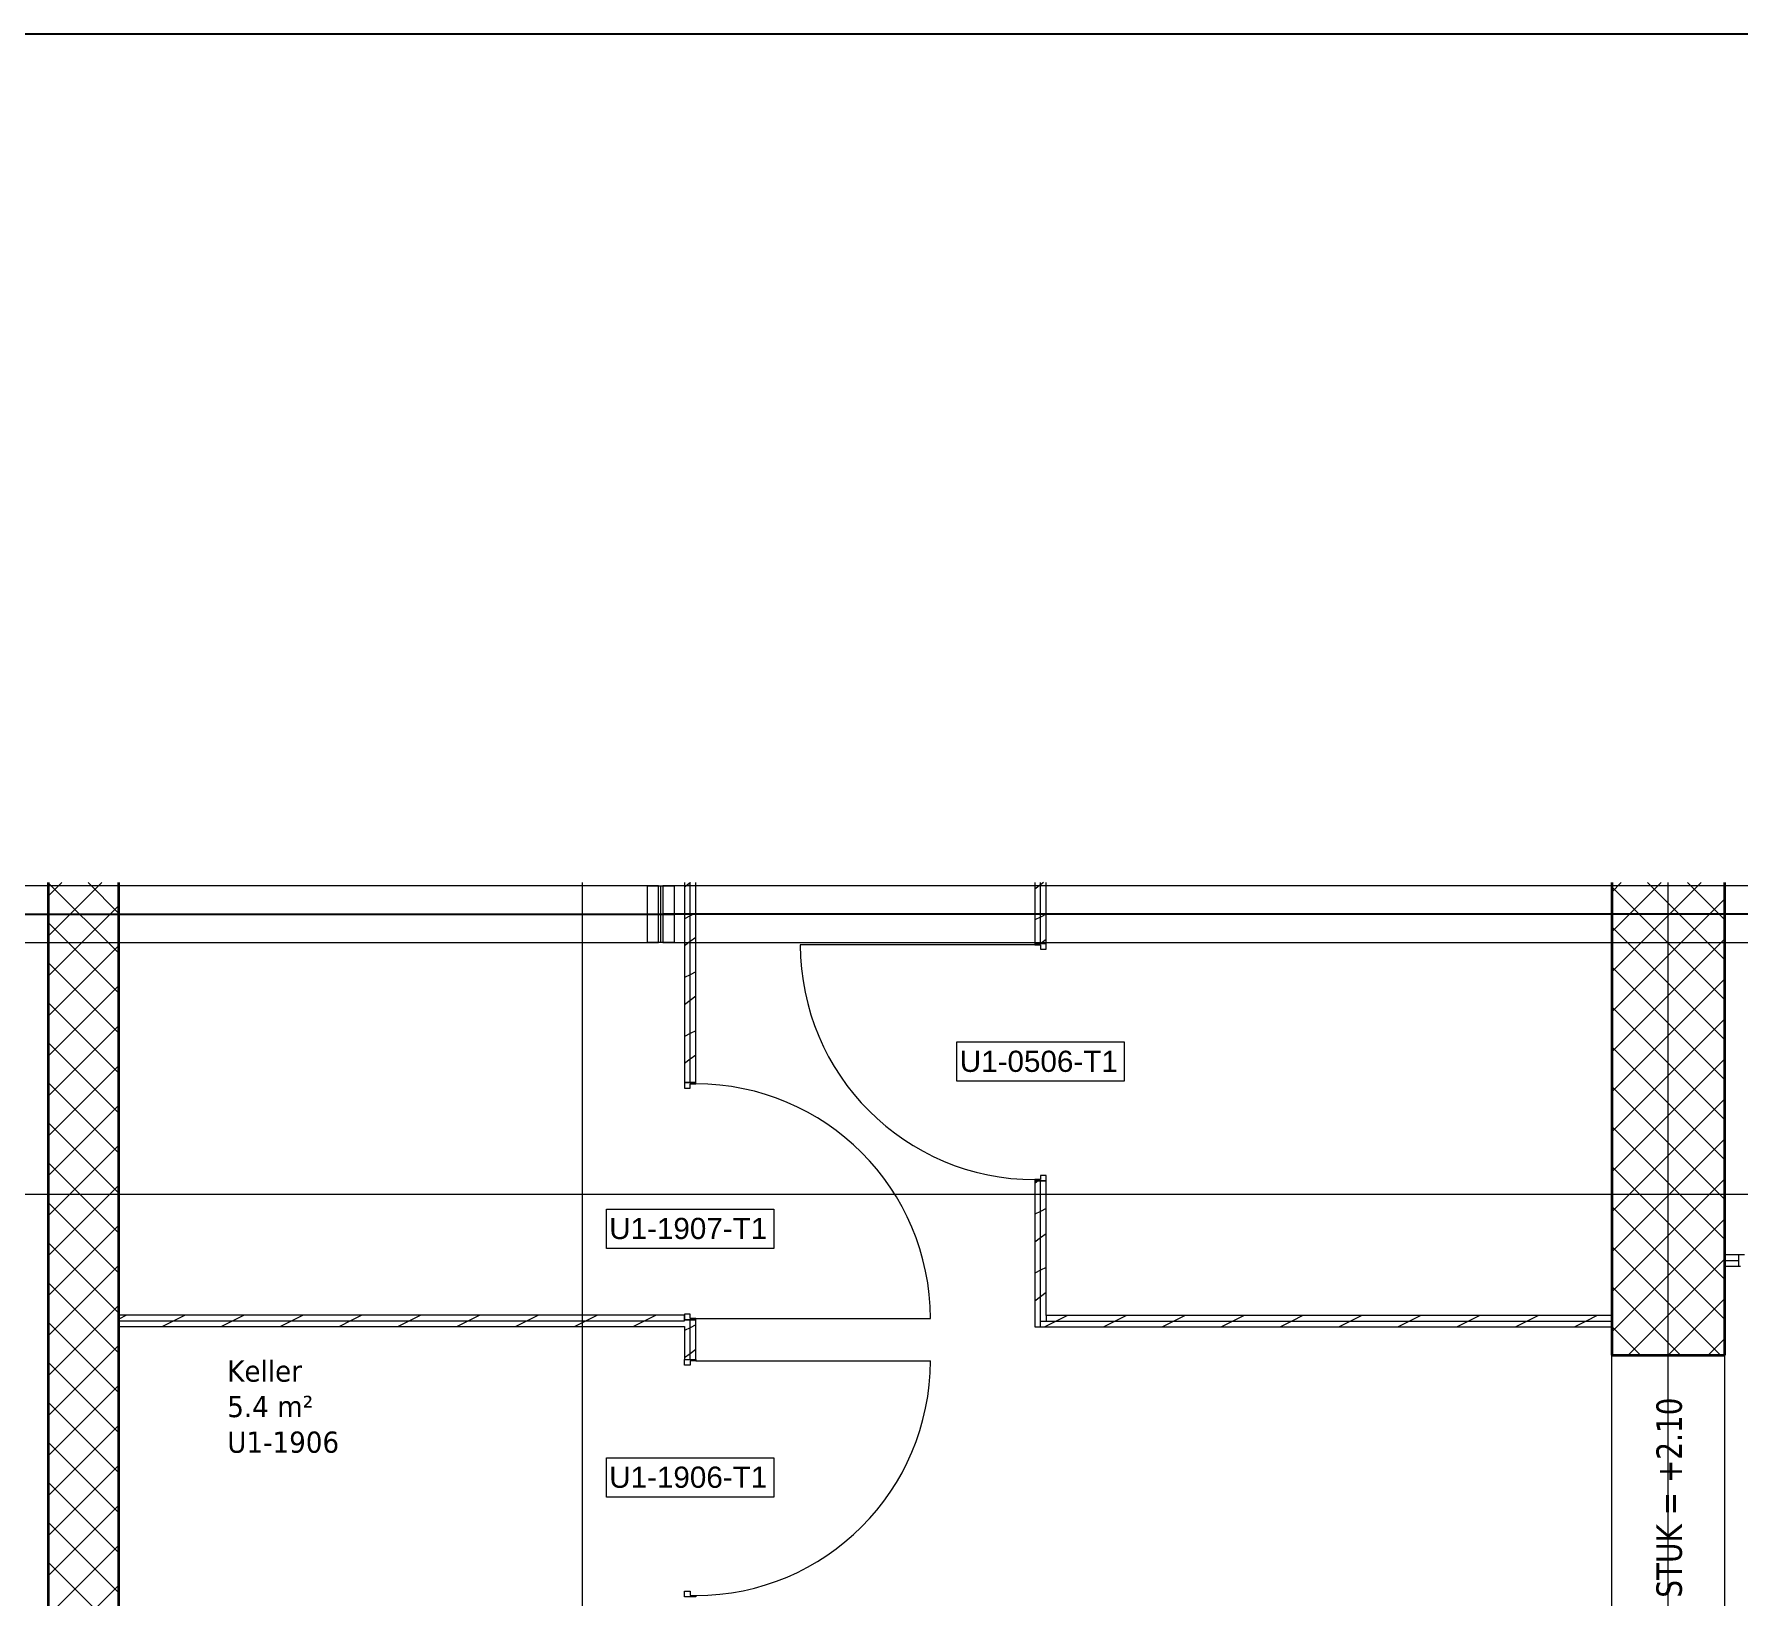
# Model space of a CAD drawing. Extents: x -932 to 937, y -179 to 471.
# Drawn here: x -318.3 to -197.7, y 354.9 to 465.5 of the extents above; entities that cross this region are included whole.
import ezdxf
from ezdxf.lldxf.tags import DXFTag

# ---------------------------------------------------------------- set-up
doc = ezdxf.new("R2010")
doc.units = 0
doc.layers.get('0').update_dxf_attribs({"lineweight": 13})
for name, color, linetype, lineweight in [('A-AREA-____-IDEN', 7, 'Continuous', 5), ('A-DOOR-____-IDEN', 7, 'Continuous', 5), ('A-DOOR-____-OTLN', 7, 'Continuous', 9), ('A-DOOR-FRAM-MCUT', 7, 'Continuous', 9), ('A-DOOR-OPNG-OTLN', 7, 'Continuous', 9), ('A-FLOR-____-OTLN', 7, 'Continuous', 9), ('A-WALL-____-MCUT', 7, 'Continuous', 35), ('A-WALL-____-PATT', 7, 'Continuous', 35), ('A-WALL-FNSH-MCUT', 7, 'Continuous', 35), ('S-GRID-____-OTLN', 7, 'Continuous', 5)]:
    doc.layers.add(name, color=color, linetype=linetype, lineweight=lineweight)
doc.layers.add('EL01_WAN_Röhre Boden', color=7, linetype='Continuous', lineweight=13, true_color=0xff6666)
doc.styles.get("Standard").update_dxf_attribs({"font": 'arial.ttf'})
tags = doc.linetypes.add('_Rasterlinie_', pattern=[0.375, 0.2, -0.05, 0.075, -0.05]).pattern_tags.tags
tags[10:11] = [DXFTag(74, 4), DXFTag(75, 0), DXFTag(340, '0'), DXFTag(46, 1.0), DXFTag(50, 0.0), DXFTag(44, 0.0), DXFTag(45, 0.0)]
tags[8:9] = [DXFTag(74, 4), DXFTag(75, 0), DXFTag(340, '0'), DXFTag(46, 1.0), DXFTag(50, 0.0), DXFTag(44, 0.0), DXFTag(45, 0.0)]
tags[6:7] = [DXFTag(74, 4), DXFTag(75, 0), DXFTag(340, '0'), DXFTag(46, 1.0), DXFTag(50, 0.0), DXFTag(44, 0.0), DXFTag(45, 0.0)]
tags[4:5] = [DXFTag(74, 4), DXFTag(75, 0), DXFTag(340, '0'), DXFTag(46, 1.0), DXFTag(50, 0.0), DXFTag(44, 0.0), DXFTag(45, 0.0)]
tags = doc.linetypes.add('ACAD_ISO03W100', pattern=[30, 12, -18]).pattern_tags.tags
tags[6:7] = [DXFTag(74, 4), DXFTag(75, 0), DXFTag(340, '0'), DXFTag(46, 0.0), DXFTag(50, 0.0), DXFTag(44, 0.0), DXFTag(45, 0.0)]
tags[4:5] = [DXFTag(74, 4), DXFTag(75, 0), DXFTag(340, '0'), DXFTag(46, 0.0), DXFTag(50, 0.0), DXFTag(44, 0.0), DXFTag(45, 0.0)]
tags = doc.linetypes.add('Grundrissdarstellung Sturz', pattern=[0.25, 0.15, -0.05, 0, -0.05]).pattern_tags.tags
tags[10:11] = [DXFTag(74, 4), DXFTag(75, 0), DXFTag(340, '0'), DXFTag(46, 1.0), DXFTag(50, 0.0), DXFTag(44, 0.0), DXFTag(45, 0.0)]
tags[8:9] = [DXFTag(74, 4), DXFTag(75, 0), DXFTag(340, '0'), DXFTag(46, 1.0), DXFTag(50, 0.0), DXFTag(44, 0.0), DXFTag(45, 0.0)]
tags[6:7] = [DXFTag(74, 4), DXFTag(75, 0), DXFTag(340, '0'), DXFTag(46, 1.0), DXFTag(50, 0.0), DXFTag(44, 0.0), DXFTag(45, 0.0)]
tags[4:5] = [DXFTag(74, 4), DXFTag(75, 0), DXFTag(340, '0'), DXFTag(46, 1.0), DXFTag(50, 0.0), DXFTag(44, 0.0), DXFTag(45, 0.0)]
tags = doc.linetypes.add('STRICHPUNKT2', pattern=[12.7, 6.35, -3.175, 0, -3.175]).pattern_tags.tags
tags[10:11] = [DXFTag(74, 4), DXFTag(75, 0), DXFTag(340, '0'), DXFTag(46, 0.0), DXFTag(50, 0.0), DXFTag(44, 0.0), DXFTag(45, 0.0)]
tags[8:9] = [DXFTag(74, 4), DXFTag(75, 0), DXFTag(340, '0'), DXFTag(46, 0.0), DXFTag(50, 0.0), DXFTag(44, 0.0), DXFTag(45, 0.0)]
tags[6:7] = [DXFTag(74, 4), DXFTag(75, 0), DXFTag(340, '0'), DXFTag(46, 0.0), DXFTag(50, 0.0), DXFTag(44, 0.0), DXFTag(45, 0.0)]
tags[4:5] = [DXFTag(74, 4), DXFTag(75, 0), DXFTag(340, '0'), DXFTag(46, 0.0), DXFTag(50, 0.0), DXFTag(44, 0.0), DXFTag(45, 0.0)]

# ---------------------------------------------------------------- blocks, each defined once
blk = doc.blocks.new('Referenz-A0UJ2H83XE', base_point=(-932.31, -115.76))
at = {"layer": 'A-DOOR-____-IDEN', "color": 0, "linetype": 'Continuous', "ltscale": 0.13}
for p, q in [((-253.06, 394.21), (-241.22, 394.21)), ((-253.06, 391.43), (-253.06, 394.21)), ((-241.22, 394.21), (-241.22, 391.43)), ((-241.22, 391.43), (-253.06, 391.43)), ((-277.86, 382.37), (-266.02, 382.37)), ((-277.86, 379.59), (-277.86, 382.37)), ((-266.02, 382.37), (-266.02, 379.59)), ((-266.02, 379.59), (-277.86, 379.59)), ((-277.86, 364.77), (-266.02, 364.77)), ((-277.86, 361.99), (-277.86, 364.77)), ((-266.02, 364.77), (-266.02, 361.99)), ((-266.02, 361.99), (-277.86, 361.99))]:
    blk.add_line(p, q, dxfattribs=at)
at = {"layer": 'A-DOOR-____-OTLN', "color": 0, "linetype": 'Grundrissdarstellung Sturz', "ltscale": 0.13}
for p, q in [((-206.74, 352.04), (-206.74, 372.04)), ((-198.74, 352.04), (-198.74, 372.04))]:
    blk.add_line(p, q, dxfattribs=at)
at = {"layer": 'A-DOOR-FRAM-MCUT', "color": 0, "linetype": 'Continuous', "ltscale": 0.13}
for p, q in [((-247.54, 401.17), (-247.54, 401.07)), ((-246.74, 401.17), (-247.54, 401.17)), ((-247.54, 401.07), (-247.14, 401.07)), ((-247.14, 401.07), (-247.14, 400.77)), ((-247.14, 400.77), (-246.74, 400.77)), ((-246.74, 400.77), (-246.74, 401.17)), ((-271.54, 391.34), (-272.34, 391.34)), ((-272.34, 391.34), (-272.34, 390.94)), ((-272.34, 390.94), (-271.94, 390.94)), ((-271.94, 390.94), (-271.94, 391.24)), ((-271.94, 391.24), (-271.54, 391.24)), ((-271.54, 391.24), (-271.54, 391.34)), ((-246.74, 384.77), (-247.14, 384.77)), ((-247.14, 384.77), (-247.14, 384.47)), ((-246.74, 384.37), (-246.74, 384.77)), ((-247.54, 384.47), (-247.54, 384.37)), ((-247.14, 384.47), (-247.54, 384.47)), ((-247.54, 384.37), (-246.74, 384.37)), ((-197.34, 379.14), (-197.74, 379.14)), ((-197.74, 378.34), (-197.64, 378.34)), ((-271.94, 374.94), (-272.34, 374.94)), ((-272.34, 374.94), (-272.34, 374.54)), ((-272.34, 374.54), (-271.54, 374.54)), ((-271.94, 374.64), (-271.94, 374.94)), ((-271.54, 374.64), (-271.94, 374.64)), ((-271.54, 374.54), (-271.54, 374.64)), ((-272.34, 371.74), (-271.54, 371.74)), ((-272.34, 371.34), (-272.34, 371.74)), ((-271.94, 371.64), (-271.94, 371.34)), ((-271.54, 371.64), (-271.94, 371.64)), ((-271.54, 371.74), (-271.54, 371.64)), ((-271.94, 371.34), (-272.34, 371.34)), ((-272.34, 355.34), (-271.94, 355.34)), ((-272.34, 354.94), (-272.34, 355.34)), ((-271.54, 354.94), (-272.34, 354.94)), ((-271.94, 355.34), (-271.94, 355.04)), ((-271.94, 355.04), (-271.54, 355.04)), ((-271.54, 355.04), (-271.54, 354.94))]:
    blk.add_line(p, q, dxfattribs=at)
at = {"layer": 'A-DOOR-OPNG-OTLN', "color": 0, "linetype": 'Continuous', "ltscale": 0.13}
for p, q in [((-247.54, 401.07), (-264.14, 401.07)), ((-271.54, 374.64), (-254.94, 374.64)), ((-271.54, 371.64), (-254.94, 371.64))]:
    blk.add_line(p, q, dxfattribs=at)
for centre, major_axis in [((-247.54, 401.07), (-16.6, 0)), ((-271.54, 374.64), (16.6, 0)), ((-271.54, 371.64), (0, -16.6))]:
    blk.add_ellipse(centre, major_axis=major_axis, ratio=1, start_param=0, end_param=1.570796, dxfattribs=at)
at = {"layer": 'A-FLOR-____-OTLN', "color": 0, "linetype": 'Continuous', "ltscale": 0.13}
blk.add_line((-198.74, 352.04), (-198.74, 372.04), dxfattribs=at)
at = {"layer": 'A-WALL-____-MCUT', "color": 0, "linetype": 'Continuous', "ltscale": 0.35}
for p, q in [((-317.34, 405.49), (-317.34, 264.94)), ((-312.34, 264.94), (-312.34, 405.49)), ((-206.74, 405.49), (-206.74, 372.04)), ((-198.74, 372.04), (-198.74, 405.49)), ((-206.74, 372.04), (-198.74, 372.04))]:
    blk.add_line(p, q, dxfattribs=at)
at = {"layer": 'A-WALL-____-MCUT', "color": 0, "linetype": 'Continuous', "lineweight": 9, "ltscale": 0.13}
for p, q in [((-271.94, 391.34), (-271.94, 405.49)), ((-247.14, 401.17), (-247.14, 405.49)), ((-247.14, 374.04), (-247.14, 384.37)), ((-198.74, 378.74), (-197.74, 378.74)), ((-312.34, 374.47), (-272.34, 374.47)), ((-272.34, 374.47), (-272.34, 374.54)), ((-271.94, 371.74), (-271.94, 374.54)), ((-247.14, 374.44), (-206.74, 374.44)), ((-246.74, 374.84), (-246.74, 374.44))]:
    blk.add_line(p, q, dxfattribs=at)
at = {"layer": 'A-WALL-____-PATT', "color": 0, "linetype": 'Continuous', "lineweight": 9, "ltscale": 0.13}
for p, q in [((-317.34, 404.52), (-316.38, 405.49)), ((-317.34, 401.7), (-313.55, 405.49)), ((-312.34, 400.48), (-317.34, 405.48)), ((-312.34, 403.31), (-314.52, 405.49)), ((-271.94, 405.47), (-272.34, 405.17)), ((-271.92, 405.49), (-271.94, 405.47)), ((-247.14, 405.33), (-247.54, 405.03)), ((-246.93, 405.49), (-247.14, 405.33)), ((-206.74, 404.82), (-206.07, 405.49)), ((-206.74, 401.99), (-203.24, 405.49)), ((-206.74, 399.16), (-200.42, 405.49)), ((-198.74, 400.02), (-204.21, 405.49)), ((-198.74, 402.84), (-201.39, 405.49)), ((-198.74, 397.19), (-206.74, 405.19)), ((-206.74, 396.33), (-198.74, 404.33)), ((-317.34, 398.87), (-312.34, 403.87)), ((-271.94, 403.13), (-272.34, 402.93)), ((-271.54, 403.33), (-271.94, 403.13)), ((-247.14, 403.04), (-247.54, 402.84)), ((-246.74, 403.24), (-247.14, 403.04)), ((-312.34, 397.65), (-317.34, 402.65)), ((-271.54, 401.61), (-271.94, 401.31)), ((-198.74, 394.36), (-206.74, 402.36)), ((-317.34, 396.04), (-312.34, 401.04)), ((-271.94, 401.31), (-272.34, 401.01)), ((-246.74, 401.46), (-247.13, 401.17)), ((-206.74, 393.5), (-198.74, 401.5)), ((-312.34, 394.82), (-317.34, 399.82)), ((-198.74, 391.53), (-206.74, 399.53)), ((-317.34, 393.21), (-312.34, 398.21)), ((-271.94, 398.97), (-272.34, 398.77)), ((-271.54, 399.17), (-271.94, 398.97)), ((-206.74, 390.67), (-198.74, 398.67)), ((-312.34, 391.99), (-317.34, 396.99)), ((-271.94, 397.14), (-272.34, 396.84)), ((-271.54, 397.44), (-271.94, 397.14)), ((-198.74, 388.7), (-206.74, 396.7)), ((-206.74, 387.85), (-198.74, 395.85)), ((-317.34, 390.38), (-312.34, 395.38)), ((-271.94, 394.8), (-272.34, 394.6)), ((-271.54, 395), (-271.94, 394.8)), ((-312.34, 389.16), (-317.34, 394.16)), ((-271.54, 393.28), (-271.94, 392.98)), ((-198.74, 385.87), (-206.74, 393.87)), ((-317.34, 387.55), (-312.34, 392.55)), ((-271.94, 392.98), (-272.34, 392.68)), ((-206.74, 385.02), (-198.74, 393.02)), ((-312.34, 386.34), (-317.34, 391.34)), ((-198.74, 383.05), (-206.74, 391.05)), ((-317.34, 384.73), (-312.34, 389.73)), ((-206.74, 382.19), (-198.74, 390.19)), ((-312.34, 383.51), (-317.34, 388.51)), ((-198.74, 380.22), (-206.74, 388.22)), ((-206.74, 379.36), (-198.74, 387.36)), ((-317.34, 381.9), (-312.34, 386.9)), ((-312.34, 380.68), (-317.34, 385.68)), ((-198.74, 377.39), (-206.74, 385.39)), ((-317.34, 379.07), (-312.34, 384.07)), ((-247.32, 384.37), (-247.54, 384.2)), ((-206.74, 376.53), (-198.74, 384.53)), ((-312.34, 377.85), (-317.34, 382.85)), ((-246.74, 382.42), (-247.14, 382.22)), ((-198.74, 374.56), (-206.74, 382.56)), ((-317.34, 376.24), (-312.34, 381.24)), ((-247.14, 382.22), (-247.54, 382.02)), ((-206.74, 373.7), (-198.74, 381.7)), ((-312.34, 375.02), (-317.34, 380.02)), ((-247.14, 380.34), (-247.54, 380.04)), ((-246.74, 380.64), (-247.14, 380.34)), ((-199.05, 372.04), (-206.74, 379.73)), ((-205.58, 372.04), (-198.74, 378.87)), ((-317.34, 373.41), (-312.34, 378.41)), ((-247.14, 378.05), (-247.54, 377.85)), ((-246.74, 378.25), (-247.14, 378.05)), ((-312.34, 372.19), (-317.34, 377.19)), ((-246.74, 376.47), (-247.14, 376.17)), ((-201.88, 372.04), (-206.74, 376.9)), ((-317.34, 370.58), (-312.34, 375.58)), ((-247.14, 376.17), (-247.54, 375.87)), ((-202.75, 372.04), (-198.74, 376.05)), ((-312.34, 369.37), (-317.34, 374.37)), ((-311.81, 374.87), (-312.34, 374.6)), ((-308.45, 374.47), (-309.25, 374.07)), ((-307.65, 374.87), (-308.45, 374.47)), ((-304.28, 374.47), (-305.08, 374.07)), ((-303.48, 374.87), (-304.28, 374.47)), ((-300.12, 374.47), (-300.92, 374.07)), ((-299.32, 374.87), (-300.12, 374.47)), ((-295.95, 374.47), (-296.75, 374.07)), ((-295.15, 374.87), (-295.95, 374.47)), ((-291.79, 374.47), (-292.59, 374.07)), ((-290.99, 374.87), (-291.79, 374.47)), ((-287.62, 374.47), (-288.42, 374.07)), ((-286.82, 374.87), (-287.62, 374.47)), ((-283.46, 374.47), (-284.26, 374.07)), ((-282.66, 374.87), (-283.46, 374.47)), ((-279.29, 374.47), (-280.09, 374.07)), ((-278.49, 374.87), (-279.29, 374.47)), ((-275.13, 374.47), (-275.93, 374.07)), ((-274.33, 374.87), (-275.13, 374.47)), ((-271.94, 373.98), (-272.34, 373.78)), ((-271.54, 374.18), (-271.94, 373.98)), ((-246.04, 374.44), (-246.84, 374.04)), ((-245.24, 374.84), (-246.04, 374.44)), ((-241.87, 374.44), (-242.67, 374.04)), ((-241.07, 374.84), (-241.87, 374.44)), ((-237.71, 374.44), (-238.51, 374.04)), ((-236.91, 374.84), (-237.71, 374.44)), ((-233.54, 374.44), (-234.34, 374.04)), ((-232.74, 374.84), (-233.54, 374.44)), ((-229.38, 374.44), (-230.18, 374.04)), ((-228.58, 374.84), (-229.38, 374.44)), ((-225.21, 374.44), (-226.01, 374.04)), ((-224.41, 374.84), (-225.21, 374.44)), ((-221.05, 374.44), (-221.85, 374.04)), ((-220.25, 374.84), (-221.05, 374.44)), ((-216.88, 374.44), (-217.68, 374.04)), ((-216.08, 374.84), (-216.88, 374.44)), ((-212.72, 374.44), (-213.52, 374.04)), ((-211.92, 374.84), (-212.72, 374.44)), ((-208.56, 374.44), (-209.36, 374.04)), ((-207.76, 374.84), (-208.56, 374.44)), ((-204.71, 372.04), (-206.74, 374.07)), ((-317.34, 367.75), (-312.34, 372.75)), ((-199.92, 372.04), (-198.74, 373.22)), ((-312.34, 366.54), (-317.34, 371.54)), ((-271.94, 372.15), (-272.34, 371.85)), ((-271.54, 372.45), (-271.94, 372.15)), ((-317.34, 364.93), (-312.34, 369.93)), ((-312.34, 363.71), (-317.34, 368.71)), ((-317.34, 362.1), (-312.34, 367.1)), ((-312.34, 360.88), (-317.34, 365.88)), ((-317.34, 359.27), (-312.34, 364.27)), ((-312.34, 358.05), (-317.34, 363.05)), ((-317.34, 356.44), (-312.34, 361.44)), ((-312.34, 355.22), (-317.34, 360.22)), ((-317.34, 353.61), (-312.34, 358.61)), ((-312.34, 352.4), (-317.34, 357.4)), ((-317.34, 350.78), (-312.34, 355.78))]:
    blk.add_line(p, q, dxfattribs=at)
at = {"layer": 'A-WALL-FNSH-MCUT', "color": 0, "linetype": 'Continuous', "lineweight": 9, "ltscale": 0.13}
for p, q in [((-272.34, 405.49), (-272.34, 391.34)), ((-271.54, 391.34), (-271.54, 405.49)), ((-247.54, 405.49), (-247.54, 401.17)), ((-246.74, 401.17), (-246.74, 405.49)), ((-247.54, 401.17), (-246.74, 401.17)), ((-272.34, 391.34), (-271.54, 391.34)), ((-247.54, 384.37), (-247.54, 374.04)), ((-246.74, 384.37), (-247.54, 384.37)), ((-246.74, 374.84), (-246.74, 384.37)), ((-197.74, 379.14), (-198.74, 379.14)), ((-197.74, 378.34), (-197.74, 379.14)), ((-198.74, 378.34), (-197.74, 378.34)), ((-272.34, 374.87), (-312.34, 374.87)), ((-312.34, 374.07), (-272.34, 374.07)), ((-272.34, 374.54), (-272.34, 374.87)), ((-271.54, 374.54), (-272.34, 374.54)), ((-272.34, 374.07), (-272.34, 371.74)), ((-271.54, 371.74), (-271.54, 374.54)), ((-247.54, 374.04), (-206.74, 374.04)), ((-206.74, 374.84), (-246.74, 374.84)), ((-272.34, 371.74), (-271.54, 371.74))]:
    blk.add_line(p, q, dxfattribs=at)
at = {"layer": 'S-GRID-____-OTLN', "color": 0, "linetype": '_Rasterlinie_', "ltscale": 0.13}
for p, q in [((-279.54, 226.94), (-279.54, 405.49)), ((-202.74, 226.94), (-202.74, 405.49)), ((-930.58, 383.44), (290.25, 383.44))]:
    blk.add_line(p, q, dxfattribs=at)
at = {"layer": 'A-AREA-____-IDEN', "color": 0, "linetype": 'Continuous', "ltscale": 0.13, "char_height": 1.5, "attachment_point": 1}
for s, insert in [('{\\W0.9;\\fVerdana;Keller}', (-304.68, 371.67)), ('{\\W0.9;\\fVerdana;5.4 m²}', (-304.68, 369.16)), ('{\\W0.9;\\fVerdana;U1-1906}', (-304.68, 366.64))]:
    blk.add_mtext(s, dxfattribs=dict(at, insert=insert))
at = {"layer": 'A-DOOR-____-IDEN', "color": 0, "linetype": 'Continuous', "ltscale": 0.13, "char_height": 1.5, "attachment_point": 1}
for s, insert in [('{\\fArial;U1-0506-T1}', (-252.86, 393.59)), ('{\\fArial;U1-1907-T1}', (-277.66, 381.76)), ('{\\fArial;U1-1906-T1}', (-277.66, 364.16))]:
    blk.add_mtext(s, dxfattribs=dict(at, insert=insert))
at = {"layer": 'A-DOOR-____-IDEN', "color": 0, "linetype": 'Continuous', "ltscale": 0.13, "insert": (-203.58, 354.88), "char_height": 1.8, "attachment_point": 1, "rotation": 90}
blk.add_mtext('{\\W0.8;\\fVerdana;STUK = +2.10}', dxfattribs=at)
blk = doc.blocks.new('Wickelfalzrohr-A0UJ2HBLXE', base_point=(-273.87, 401.25))
at = {"color": 0, "linetype": 'ByBlock', "lineweight": -2, "ltscale": 0.13}
for p, q in [((-153.87, 405.25), (-273.87, 405.25)), ((-273.87, 405.25), (-273.87, 404.08)), ((-153.87, 405.25), (-153.87, 404.08)), ((-273.87, 404.08), (-273.87, 402.42)), ((-153.87, 404.08), (-153.87, 402.42)), ((-273.87, 402.42), (-273.87, 401.25)), ((-153.87, 402.42), (-153.87, 401.25)), ((-273.87, 401.25), (-153.87, 401.25))]:
    blk.add_line(p, q, dxfattribs=at)
at = {"color": 0, "linetype": 'STRICHPUNKT2', "lineweight": 25, "ltscale": 0.25}
blk.add_line((-153.87, 403.25), (-273.87, 403.25), dxfattribs=at)
blk = doc.blocks.new('Steckverbinder-A0UJ2HBTXE', base_point=(-274.97, 401.25))
at = {"color": 0, "linetype": 'ByBlock', "lineweight": -2, "ltscale": 0.13}
for p, q in [((-273.07, 405.24), (-274.97, 405.24)), ((-274.97, 405.24), (-274.97, 404.08)), ((-274.02, 405.25), (-274.02, 401.25)), ((-273.07, 405.24), (-273.07, 404.08)), ((-274.97, 404.08), (-274.97, 402.43)), ((-273.07, 404.08), (-273.07, 402.43)), ((-274.97, 402.43), (-274.97, 401.26)), ((-273.07, 402.43), (-273.07, 401.26)), ((-274.97, 401.26), (-273.07, 401.26))]:
    blk.add_line(p, q, dxfattribs=at)
at = {"color": 0, "linetype": 'STRICHPUNKT2', "lineweight": 25, "ltscale": 0.25}
blk.add_line((-274.97, 403.25), (-273.07, 403.25), dxfattribs=at)
blk = doc.blocks.new('Wickelfalzrohr-A0UJ2HBXXE', base_point=(-394.17, 401.25))
at = {"color": 0, "linetype": 'ByBlock', "lineweight": -2, "ltscale": 0.13}
for p, q in [((-274.17, 405.25), (-394.17, 405.25)), ((-394.17, 404.08), (-394.17, 405.25)), ((-274.17, 404.08), (-274.17, 405.25)), ((-394.17, 402.42), (-394.17, 404.08)), ((-274.17, 402.42), (-274.17, 404.08)), ((-394.17, 401.25), (-394.17, 402.42)), ((-274.17, 401.25), (-274.17, 402.42)), ((-394.17, 401.25), (-274.17, 401.25))]:
    blk.add_line(p, q, dxfattribs=at)
at = {"color": 0, "linetype": 'STRICHPUNKT2', "lineweight": 25, "ltscale": 0.25}
blk.add_line((-394.17, 403.25), (-274.17, 403.25), dxfattribs=at)

msp = doc.modelspace()

# ---------------------------------------------------------------- linework, layer by layer
at = {"color": 0, "linetype": 'ByBlock', "lineweight": -2, "ltscale": 0.13}
msp.add_line((607.58, 465.53), (-932.42, 465.53), dxfattribs=at)

# ---------------------------------------------------------------- block references
at = {"color": 9, "lineweight": 25, "ltscale": 0.25, "true_color": 0xc0c0c0}
msp.add_blockref('Referenz-A0UJ2H83XE', (-932.31, -115.76), dxfattribs=at)
at = {"layer": 'EL01_WAN_Röhre Boden', "color": 1, "linetype": 'ACAD_ISO03W100', "ltscale": 0.13, "true_color": 0xff0000}
for name, p in [('Wickelfalzrohr-A0UJ2HBXXE', (-394.17, 401.25)), ('Steckverbinder-A0UJ2HBTXE', (-274.97, 401.25)), ('Wickelfalzrohr-A0UJ2HBLXE', (-273.87, 401.25))]:
    msp.add_blockref(name, p, dxfattribs=at)

doc.saveas('drawing.dxf')
